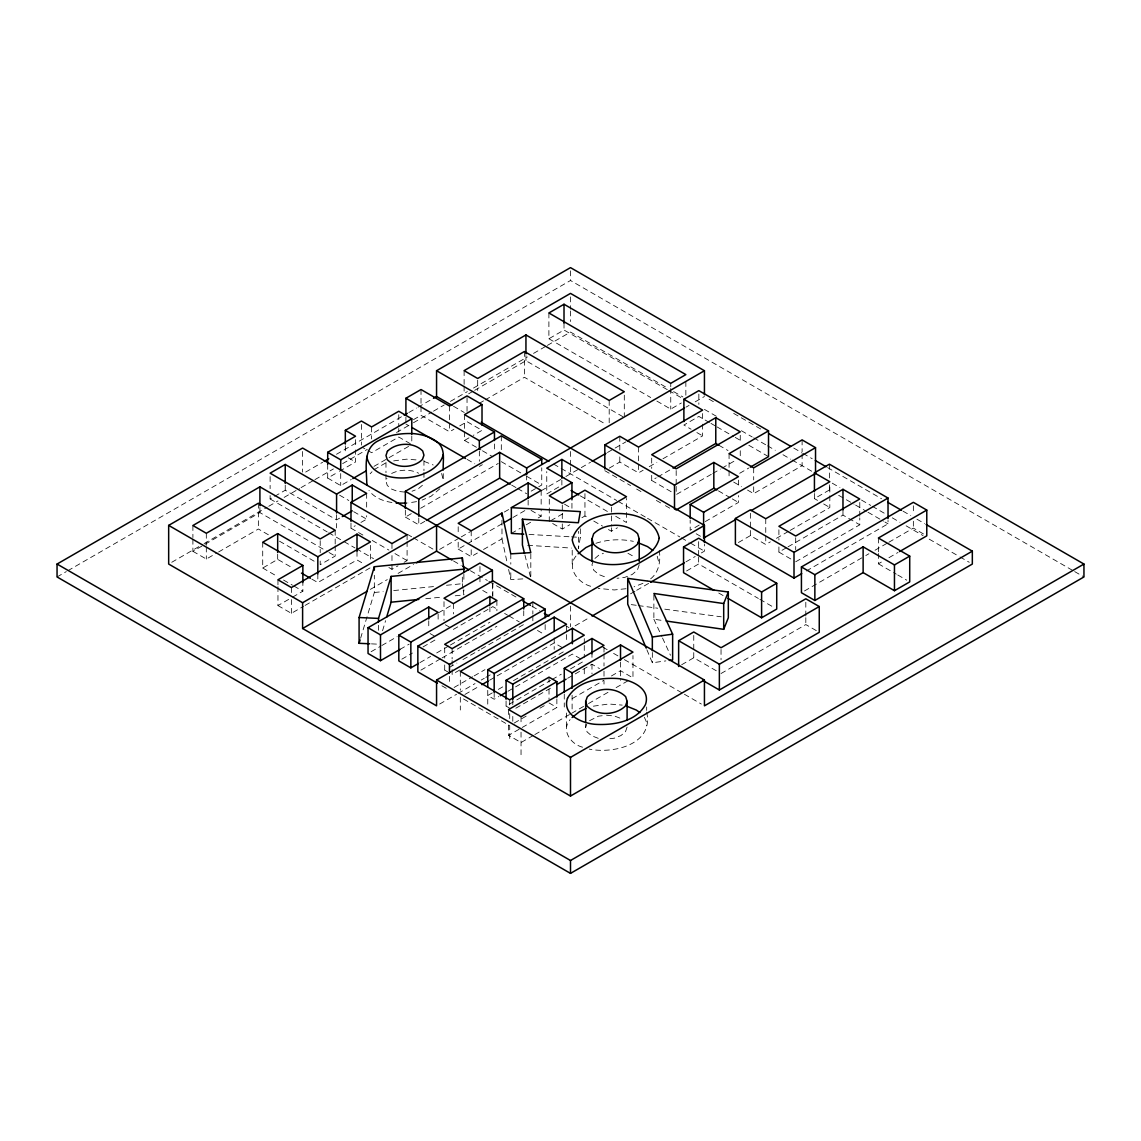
<?xml version="1.0" encoding="UTF-8"?>
<svg xmlns="http://www.w3.org/2000/svg" width="1141" height="1141" viewBox="0 0 1141 1141"><rect width="100%" height="100%" fill="white"/><g stroke="black" fill="none" stroke-linecap="round" stroke-linejoin="round"><path stroke-width="0.75" stroke-dasharray="5 3.75" d="M580.327 528.782L580.327 537.382L578.373 548.521L578.373 531.335M659.241 550.29C661.081 561.914 658.514 575.335 647.09 581.054M590.696 586.26C578.245 583.008 566.121 568.004 575.991 556.038M582.58 747.198C570.899 744.331 560.787 730.297 570.086 719.629M646.676 712.141C654.135 744.688 612.988 754.016 589.241 749.109M382.563 630.745L385.587 620.675M360.613 638.218L374.334 592.493L374.334 575.306M593.234 560.873L591.951 564.838L593.662 570.129L598.797 574.536L606.413 577.489M404.713 492.085L397.425 491.329L391.349 488.976L387.284 485.467L385.972 481.26L386.942 478.436M639.231 564.766L637.42 570.044L632.242 574.451L624.626 577.432L617.039 578.287M598.241 738.327L591.551 735.731L587.073 731.88L585.675 727.259L586.745 724.178M627.094 727.088L625.482 731.723L620.932 735.574L614.257 738.198L607.853 738.94M439.898 488.733L431.084 496.249L422.127 500.086M370.155 473.743L372.023 471.761M594.946 558.448L598.797 555.154L603.389 553.356M589.555 720.698L598.512 716.149L603.318 715.592M422.441 485.239L418.219 488.819L412.044 491.243M373.877 469.778L385.23 463.232M57.05 576.947L66.306 571.598M67.847 570.714L570.5 280.501L1073.153 570.714M305.688 472.06L322.632 462.276M336.481 454.275L402.687 416.066M408.849 412.5L416.536 408.064M418.077 407.166L431.94 399.165M270.117 495.522L270.117 498.959L273.141 497.205M274.653 496.335L285.236 490.231L336.581 519.882L340.845 517.415M548.892 312.976L548.892 338.749L564.011 330.02L667.357 389.694M413.456 419.674L421.015 415.31L449.554 431.783L453.933 429.258M171.749 562.285L202.542 544.499M204.082 543.615L267.208 507.175M268.748 506.276L277.976 500.942M284.138 497.39L299.527 488.505M301.067 487.606L313.39 480.504M314.93 479.619L333.4 468.951M342.642 463.617L367.274 449.397M396.526 432.496L411.93 423.611M413.47 422.726L431.94 412.058M433.48 411.174L444.248 404.955M450.41 401.39L467.354 391.62M473.501 388.054L527.399 356.948M533.546 353.396L545.869 346.279M547.409 345.395L570.5 332.06L667.499 388.054M192.9 539.265L192.9 551.303L203.554 545.141M205.08 544.257L259.906 512.609L327.496 551.631M468.637 393.816L473.158 391.192M474.67 390.322L525.944 360.727L624.298 417.506M327.695 464.316L327.695 478.065L337.95 472.146M339.419 471.304L355.536 461.991L355.536 449.968M192.9 551.303L206.321 559.047L217.047 552.872M218.573 551.987L258.365 529.01L268.934 535.1M479.191 403.386L483.713 400.776M485.225 399.906L524.418 377.286L606.113 424.452M327.695 478.065L340.703 485.581L351.3 479.477M373.977 466.369L387.583 458.511M389.095 457.641L411.787 444.548M459.752 425.893L467.04 421.685L482.015 430.328L473.273 435.377M464.53 431.84L464.53 440.426L471.818 436.219M262.715 542.246L262.715 568.018L277.677 559.375L292.552 567.961M350.986 523.049L350.986 528.197L355.265 525.73M360.955 522.435L366.66 519.155L366.66 515.718M479.348 466.441L482.372 464.687M335.183 545.755L335.183 556.066L320.207 564.709L320.207 559.546M405.34 510.212L405.34 517.087L411.445 513.564M420.573 508.287L498.275 463.431M277.962 586.674L277.962 605.571L291.14 597.97M292.609 597.114L302.864 591.195L302.864 582.609M311.878 579.129L317.826 582.552L357.005 559.946L362.981 563.383M405.34 517.087L418.776 524.831L424.88 521.309M277.962 605.571L291.383 613.33L303.549 606.313M305.075 605.429L370.44 567.69M388.896 567.533L391.976 569.316L398.024 565.822M404.071 562.328L407.095 560.588L407.095 541.69M656.874 401.09L670.751 409.106L681.334 403.001M531.178 491.129L537.226 487.635M538.723 486.765L541.747 485.011L541.747 467.824M370.354 589.384L387.284 579.614M398.066 573.395L413.47 564.495M439.642 549.391L459.652 537.839M461.192 536.94L470.434 531.606M504.293 512.052L508.915 509.385M541.248 490.73L564.339 477.394M565.879 476.496L579.742 468.509M581.282 467.61L590.51 462.276M607.454 452.506L613.601 448.941M615.142 448.056L625.924 441.838M685.969 407.166L689.05 405.397M695.211 401.832L704.439 396.498M458.197 542.217L458.197 549.092L465.799 544.699M467.325 543.815L502.297 523.633M512.937 517.486L525.102 510.455M609.323 468.095L619.805 462.048L638.546 472.873L643.125 470.235M458.197 549.092L471.204 556.608L477.366 553.043M483.513 549.491L501.983 538.837L501.983 519.925M511.353 533.418L520.296 528.254M526.258 524.817L530.722 522.236M538.181 517.943L541.162 516.217L541.162 509.342M550.789 520.667L562.87 513.692M649.229 466.712L656.859 462.305M662.964 458.782L702.628 435.876L702.628 423.853M549.277 499.202L549.277 521.551L562.285 529.053L569.844 524.703M581.924 517.714L584.948 515.974L587.886 517.672M651.696 475.312L651.696 480.461L656.275 477.822M657.801 476.938L671.536 469.022M371.11 651.711L380.31 646.405M381.836 645.506L397.168 636.664M438.572 612.76L452.364 604.801M400.106 649.343L409.148 644.123M608.453 529.538L611.391 531.235L617.438 527.755M711.271 474.342L676.185 494.609L676.185 486.009M712.797 473.458L720.427 469.065M721.953 468.181L735.688 460.251M401.846 659.17L412.429 653.051M423.011 646.947L438.13 638.218M453.376 629.404L492.841 606.627L498.731 610.036M739.696 473.287L748.796 468.024M419.974 662.593L430.613 656.446M436.689 652.937L448.855 645.92M450.367 645.036L489.903 622.216M420.886 670.138L440.64 658.728M442.166 657.858L496.891 626.266M444.705 664.961L444.705 670.124L447.743 668.369M449.269 667.485L456.871 663.092M462.946 659.584L479.676 649.928M481.188 649.058L523.748 624.484M699.233 525.074L690.177 530.308L690.177 519.996M705.266 521.594L738.441 502.439L738.441 495.565M747.54 490.074L753.688 493.639L802.109 465.685L802.109 453.662M459.737 670.009L452.121 674.402L452.121 669.239M454.089 687.481L472.616 676.784M474.157 675.9L484.968 669.653M439.642 704.054L456.571 694.27M458.111 693.386L475.041 683.602M481.202 680.05L484.283 678.282M485.824 677.383L490.445 674.716M575.121 625.839L588.97 617.837M630.545 593.833L635.166 591.166M636.707 590.282L649.015 583.165M685.969 561.828L695.211 556.494M701.358 552.943L704.439 551.16L704.439 544.3M464.943 694.455L478.792 686.468M489.56 680.25L554.198 642.925L563.44 648.259M686.568 570.971L698.649 563.982L758.351 598.455M738.384 542.531L750.364 535.614L765.754 544.499L770.332 541.861M814.432 493.468L814.432 498.617L829.407 489.974L832.488 491.757M492.284 692.887L487.749 695.511L494.181 699.233L498.774 696.566M498.346 689.392L502.896 686.768M513.493 680.649L564.995 650.912M507.987 691.261L572.383 654.078L581.311 659.227M776.436 538.338L788.631 531.292M790.157 530.408L829.821 507.503L829.821 485.167M506.076 700.945L506.076 706.094L550.547 680.421M552.073 679.537L561.272 674.217M570.486 668.911L584.278 660.939M778.904 546.938L778.904 552.087L786.534 547.694M788.06 546.81L842.971 515.104L859.772 524.789L859.772 517.914M515.832 708.219L552.387 687.11M567.605 678.325L573.695 674.802M575.221 673.917L591.979 664.247L599.496 668.597M514.249 723.023L526.343 716.035M539.95 708.176L545.997 704.696M795.691 561.786L859.772 524.789M508.586 725.02L508.586 735.332L520.653 728.372M522.164 727.502L556.865 707.463L556.865 698.877M572.112 698.663L603.874 680.321M611.433 675.957L620.519 670.708L632.97 677.897L632.97 655.562M806.345 570.985L888.026 523.819L888.026 520.382M533.303 735.446L521.038 742.52L508.586 735.332M534.844 734.562L570.101 714.195M571.641 713.31L586.973 704.453M588.499 703.569L608.438 692.074M616.097 687.638L629.903 679.679M804.491 590.952L864.293 556.423M865.819 555.539L868.886 553.77M875.019 550.233L887.284 543.145M888.825 542.26L913.356 528.098L923.796 534.131M681.662 664.747L693.757 657.772L718.003 671.764M878.37 553.499L878.37 563.811L882.906 561.187M888.967 557.692L898.038 552.444M721.041 673.518L805.817 624.569L819.252 632.328M642.911 583.365L634.096 586.802M391.634 473.472C399.978 469.293 410.232 469.079 418.633 473.23M595.902 543.301C607.911 539.265 620.975 538.852 633.355 541.333M593.377 706.179L608.766 703.997L622.216 705.109M416.551 501.641L407.808 502.981M626.01 588.713L614.329 589.954L598.169 588.385M646.876 649.742L652.338 662.778L665.873 660.896M393.674 460.893L406.61 459.167L418.048 460.037M374.334 592.493L383.134 591.623M393.702 590.553L434.179 586.517M446.502 585.276L462.333 583.693L462.333 576.818M425.764 598.725L441.353 597.171M455.216 595.787L462.148 595.089M508.601 569.43L510.797 579.628L524.133 578.815M371.467 643.866L378.527 644.194M529.039 534.43L569.716 536.769M571.484 536.869L580.327 537.382M527.655 545.298L571.384 548.079M606.527 715.222L614.528 716.035L621.217 718.616M631.244 604.616L636.55 605.329M638.304 605.571L657.715 608.21M664.775 609.166L721.255 616.825M653.879 595.174L653.879 619.235L662.607 620.504M391.948 502.482C383.29 501.199 374.219 497.79 368.971 490.43M424.167 461.392L433.181 464.986M627.935 553.285L635.066 557.264M1074.694 571.598L1083.95 576.947M709.06 399.165L715.222 402.73M733.692 413.399L762.944 430.285M793.737 448.056L801.438 452.506M802.979 453.391L812.221 458.725M827.61 467.61L881.494 498.717M903.044 511.168L910.746 515.618M916.908 519.169L924.609 523.605M673.646 391.62L682.889 396.954M704.439 409.391L716.762 416.508M741.393 430.728L752.176 436.946M753.716 437.83L766.025 444.947M767.565 445.831L775.267 450.281M782.968 454.731L790.656 459.167M792.196 460.051L812.549 471.718M832.231 483.171L839.933 487.606M861.484 500.058L870.711 505.392M872.252 506.276L886.115 514.277M892.276 517.829L899.964 522.278M906.125 525.83L923.069 535.614M929.216 539.165L958.469 556.052M960.009 556.951L969.251 562.285M668.897 390.579L681.234 397.71M838.664 495.322L844.839 498.888M846.38 499.772L854.096 504.222M855.636 505.121L866.433 511.353M867.973 512.238L883.405 521.152M884.945 522.036L888.026 523.819M709.46 422.541L698.848 416.408L683.887 425.051L691.089 429.216M710.971 423.411L715.507 426.035M717.033 426.905L733.692 436.532M735.203 437.402L742.777 441.781M748.838 445.275L768.521 456.642M548.892 338.749L650.698 397.524M814.432 498.617L817.512 500.4M823.674 503.951L829.821 507.503M696.866 432.553L702.628 435.876M718.844 445.247L728.015 450.538M878.37 563.811L896.284 574.137M897.782 575.007L906.724 580.17M733.692 482.087L741.379 486.522M718.445 490.887L730.753 497.989M732.294 498.888L738.441 502.439M778.904 552.087L791.112 559.147M651.696 480.461L671.593 491.956M604.83 470.691L630.588 485.567M636.649 489.061L642.697 492.555M656.332 500.428L663.905 504.793M665.417 505.677L669.967 508.301M696.153 533.746L700.617 536.341M453.49 406.282L464.273 412.5M553.57 464.059L616.682 500.5M618.222 501.384L645.934 517.386M647.475 518.285L679.808 536.94M681.348 537.839L689.05 542.275M690.59 543.173L704.439 551.16M759.877 599.339L773.655 607.297M580.327 495.864L608.039 511.853M615.726 516.303L626.495 522.521L626.495 498.46M464.53 440.426L480.989 449.939M482.486 450.795L492.969 456.856M501.313 461.677L525.274 475.512M526.771 476.368L541.747 485.011M718.744 593.035L724.877 596.572M564.524 504.179L571.941 508.458L571.941 499.872M593.762 521.066L602.576 526.144M405.911 424.038L408.963 425.793M467.111 459.367L474.77 463.788M511.639 485.082L516.146 487.678M517.643 488.548L526.643 493.739M531.036 510.369L541.162 516.217M410.332 443.721L398.765 437.032L371.624 452.706L362.867 447.657M348.247 457.783L355.536 461.991M339.562 495.165L348.804 500.5M407.308 534.273L411.93 536.94M413.47 537.839L433.48 549.391M453.49 560.944L461.192 565.394M470.434 570.728L487.364 580.498M488.904 581.382L518.157 598.283M532.006 606.27L539.707 610.72M565.879 625.839L568.96 627.607M602.833 647.161L607.454 649.828M613.601 653.394L618.222 656.046M624.384 659.612L682.889 693.386M684.429 694.27L701.358 704.054M353.681 511.667L366.66 519.155M482.729 590.453L489.646 594.447M537.468 630.46L543.615 634.011M504.607 613.43L507.56 615.127M509.029 615.983L519.34 621.931M350.986 528.197L364.635 536.07M372.223 540.449L388.896 550.076M394.957 553.585L407.095 560.588M270.117 498.959L327.196 531.906M328.736 532.804L342.628 540.82M344.168 541.704L354.965 547.937M356.505 548.821L373.478 558.619M329.036 552.515L335.183 556.066M445.347 624.769L450.709 627.864M279.488 541.191L315.686 562.099M430.1 633.569L435.448 636.664M549.021 702.942L556.865 707.463M444.705 670.124L447.671 671.835M506.076 706.094L511.439 709.189M262.715 568.018L277.577 576.604M283.524 580.042L292.453 585.19M293.936 586.046L302.864 591.195M441.938 685.798L446.459 688.408M653.879 619.235L661.809 636.464M662.536 638.033L670.466 655.248M657.216 556.237L659.241 564.039M644.365 717.275L646.234 721.469L646.676 725.89M441.624 473.458L443.264 480.332L443.264 471.732M524.931 554.997L530.807 578.416L530.807 552.629M501.983 538.837L507.132 562.627M462.333 583.693L462.989 588.499M463.217 590.111L463.874 594.917L463.874 589.769M913.356 505.763L913.356 514.349M913.356 521.223L913.356 528.098M878.37 538.024L878.37 551.773M859.772 502.454L859.772 516.203M842.971 509.941L842.971 515.104M829.407 464.202L829.407 477.951M829.407 484.825L829.407 489.974M805.817 602.234L805.817 615.983M805.817 617.695L805.817 624.569M802.109 439.913L802.109 451.936M795.691 537.725L795.691 549.762M778.904 529.752L778.904 540.064M765.754 518.727L765.754 534.188M765.754 535.913L765.754 544.499M753.688 467.853L753.688 479.89M753.688 486.765L753.688 493.639M750.364 513.279L750.364 528.739M750.364 530.465L750.364 535.614M740.267 435.263L740.267 443.863M740.267 450.738L740.267 457.612M738.441 480.104L738.441 488.69M729.07 453.647L729.07 469.108M729.07 470.819L729.07 477.694M721.041 649.457L721.041 659.769M702.628 413.541L702.628 422.127M698.848 394.073L698.848 404.385M698.649 541.647L698.649 555.396M698.649 557.122L698.649 563.982M693.757 635.423L693.757 650.898M693.757 652.609L693.757 657.772M685.855 381.479L685.855 396.94M676.185 470.548L676.185 484.297M670.751 383.333L670.751 386.77M670.751 388.482L670.751 409.106M652.338 652.467L652.338 662.778M651.696 458.126L651.696 468.438M646.676 706.978L646.676 710.415M638.546 447.101L638.546 472.873M624.298 395.171L624.298 415.78M620.519 662.122L620.519 680.378M619.805 436.276L619.805 450.025M619.805 456.899L619.805 462.048M611.391 507.175L611.391 526.087M611.391 527.798L611.391 531.235M609.194 400.448L609.194 422.798M604.003 647.147L604.003 652.295M604.003 654.021L604.003 666.044M604.003 671.193L604.003 679.252M604.003 680.863L604.003 684.087M591.979 653.936L591.979 657.373M591.979 664.247L591.979 673.917M585.675 723.822L585.675 727.259M584.948 493.639L584.948 515.974M584.278 638.603L584.278 643.752M584.278 645.478L584.278 657.501M584.278 668.997L584.278 673.832M572.212 550.176L572.212 565.651M572.112 695.226L572.112 711.556M570.5 270.845L570.5 280.501M570.5 296.917L570.5 309.211M570.5 310.965L570.5 321.52M570.5 451.494L570.5 465.243M570.5 466.954L570.5 473.829M570.5 606.156L570.5 626.78M566.506 625.981L566.506 632.856M566.506 634.567L566.506 641.442M566.378 712.997L566.378 728.471M564.267 694.142L564.267 707.021M564.011 323.16L564.011 330.02M562.285 504.992L562.285 511.867M562.285 513.593L562.285 522.179M562.285 523.904L562.285 529.053M561.871 480.047L561.871 485.196L546.753 493.925L546.753 471.575M554.198 637.776L554.198 649.372M549.021 677.169L549.021 682.318M549.021 689.193L549.021 699.504M545.156 624.598L545.156 633.184M541.162 490.445L541.162 507.617M532.847 602.02L532.847 614.043M532.847 615.769L532.847 622.644M528.14 500.115L528.14 506.989M526.643 476.553L526.643 479.99M525.944 355.564L525.944 360.727M524.418 351.499L524.418 377.286M523.748 610.735L523.748 617.609M521.038 716.748L521.038 725.334M521.038 732.208L521.038 755.413M512.794 699.661L512.794 704.81M512.794 716.42L512.794 721.255M510.797 553.841L510.797 564.153M510.797 572.753L510.797 579.628M509.713 699.861L509.713 706.735M509.713 713.61L509.713 718.773M509.713 738.527L509.713 725.647L460.322 697.122L460.322 710.016M508.586 709.559L508.586 718.145M501.313 435.891L501.313 451.365M496.891 600.48L496.891 610.792M494.467 443.963L494.467 452.563M494.181 692.359L494.181 699.233M492.841 582.566L492.841 596.315M492.413 584.021L492.413 596.044M489.903 606.755L489.903 615.341M487.749 690.362L487.749 706.792M479.962 566.521L479.962 575.107M479.962 576.833L479.962 585.419M479.348 450.966L479.348 461.278M477.68 380.195L477.68 390.507M471.204 530.822L471.204 541.134M471.204 549.734L471.204 556.608M467.04 397.624L467.04 411.373M464.53 414.654L464.53 430.114M464.116 370.64L464.116 384.389M464.116 386.114L464.116 392.989M463.874 574.294L463.874 582.894M460.322 671.35L460.322 690.248M458.197 526.743L458.197 535.343M453.376 603.632L453.376 613.944M452.121 648.63L452.121 658.928M452.121 660.653L452.121 667.528M449.554 406.011L449.554 421.471M449.554 423.197L449.554 431.783M449.468 676.399L449.468 684.999M444.705 647.774L444.705 658.086M444.006 601.664L444.006 620.561M438.13 614.158L438.13 622.744M428.759 620.775L428.759 629.361M423.953 460.351L423.953 470.663M423.953 472.388L423.953 477.537M421.015 389.537L421.015 404.998M421.015 406.709L421.015 415.31M418.776 517.957L418.776 524.831M411.787 435.962L411.787 442.836M407.095 534.815L407.095 539.964M405.911 417.164L405.911 422.313M398.765 414.696L398.765 426.72M398.765 428.445L398.765 431.883M391.976 543.53L391.976 548.693M391.976 555.567L391.976 569.316M385.972 462.362L385.972 472.674M385.972 474.385L385.972 481.26M378.527 625.282L378.527 630.445M371.624 426.934L371.624 438.957M370.44 545.355L370.44 560.816M366.66 493.368L366.66 508.843M361.412 424.466L361.412 445.09M357.005 551.345L357.005 559.946M355.536 439.656L355.536 448.242M345.324 445.789L345.324 454.375M340.703 473.558L340.703 485.581M336.581 514.719L336.581 527.926M335.183 530.28L335.183 544.029M320.207 540.649L320.207 552.672M317.826 573.966L317.826 582.552M302.607 451.494L302.607 472.117M291.383 587.558L291.383 592.707M291.383 599.581L291.383 613.33M285.236 485.082L285.236 490.231M277.962 579.799L277.962 584.962M277.677 554.226L277.677 559.375M270.117 476.61L270.117 488.648M259.906 507.445L259.906 512.609M258.365 503.224L258.365 529.01M206.321 533.275L206.321 545.298M206.321 547.024L206.321 559.047M192.9 525.516L192.9 537.554"/><path stroke-width="1.5" d="M367.017 484.968L366.732 482.187C366.489 467.753 362.638 447.843 379.04 440.412C389.566 434.593 401.96 433.067 413.812 433.637C422.37 434.536 431.113 436.86 437.802 442.523C445.917 449.383 442.665 460.85 443.264 470.021M378.527 621.845L378.527 618.408L391.121 576.405L463.874 569.145L462.333 557.92L374.334 566.72L359.087 617.523L359.087 643.31L369.698 643.781M386.585 617.31L391.121 602.191L391.121 576.405M359.087 643.31L360.1 639.916M591.951 561.401L591.951 539.065L593.662 533.774C604.972 522.549 626.309 522.378 637.619 533.688L639.231 538.98L639.231 561.329M639.231 538.98L637.42 544.271C626.124 555.482 604.944 555.638 593.662 544.357L591.951 539.065M585.675 722.096L585.675 701.473L587.287 696.851C597.199 687.082 615.798 686.754 625.696 696.695L627.094 701.316L627.094 720.228M627.094 701.316L625.482 705.937C615.57 715.721 596.971 716.049 587.073 706.108L585.675 701.473M443.264 454.56C435.99 483.128 372.508 487.663 366.732 456.414M666.102 621.004L723.694 629.333L723.694 603.56L728.315 592.008L627.721 578.359L627.721 604.131L646.191 648.117M723.694 629.333L728.315 617.78L728.315 592.008M578.116 553.784L585.932 547.552L592.807 544.271M572.083 717.532L579.528 711.67L586.132 708.475M57.05 564.053L570.5 267.622L1083.95 564.053L1083.95 576.947L570.5 873.378L57.05 576.947L57.05 564.053L570.5 860.499L1083.95 564.053M168.668 525.388L302.607 448.056L704.439 680.05L704.439 705.837L972.332 551.16L972.332 564.053L570.5 796.047L168.668 564.053L168.668 525.388L302.607 602.719L704.439 370.725L704.439 394.786M451.95 405.397L436.561 396.498L436.561 370.725L570.5 293.394L704.439 370.725M350.986 502.425L366.66 493.368L352.241 485.053L336.581 494.096L285.236 464.458L270.117 473.173L391.976 543.53L407.095 534.815L350.986 502.425L350.986 521.323M345.324 444.063L345.324 430.328L361.412 421.029L371.624 426.934L398.765 411.259L411.787 418.776L411.787 434.236M564.011 304.248L548.892 312.976L670.751 383.333L685.855 374.605L564.011 304.248L564.011 323.16M405.911 415.438L405.911 398.252L421.015 389.537L449.554 406.011L467.04 395.913L482.015 404.556L482.015 425.179M259.906 486.836L192.9 525.516L206.321 533.275L258.365 503.224L320.207 538.923L335.183 530.28L259.906 486.836L259.906 505.734M525.944 334.941L464.116 370.64L477.68 378.484L524.418 351.499L609.194 400.448L624.298 391.734L525.944 334.941L525.944 353.853M327.695 464.316L327.695 452.292L355.536 436.219L345.324 430.328M324.172 461.392L328.779 458.725M404.228 415.167L407.308 413.399M433.48 398.28L436.561 396.498M327.695 452.292L340.703 459.809L411.787 418.776M352.811 478.592L366.418 470.734M482.015 404.556L464.53 414.654L494.467 431.94L494.467 440.526M302.864 565.423L277.962 579.799L291.383 587.558L370.44 541.918L357.005 534.159L317.826 556.779L277.677 533.603L262.715 542.246L302.864 565.423L302.864 582.609M342.271 516.588L352.241 510.826M405.911 398.252L479.348 440.654L494.467 431.94M405.34 508.487L405.34 491.3L501.313 435.891L541.747 459.238L541.747 464.387M405.34 491.3L418.776 499.059L499.644 452.378L526.643 467.967L541.747 459.238M426.406 520.439L499.644 478.15L510.141 484.212M571.941 482.686L549.277 495.765L562.285 503.281L584.948 490.202L611.391 505.463L626.495 496.734L561.871 459.424L546.753 468.138L571.941 482.686L571.941 499.872M511.353 507.645L541.162 490.445L528.14 482.928L458.197 523.305L471.204 530.822L501.983 513.051L510.797 553.841L530.807 552.629L522.407 519.198L578.373 522.749L580.327 511.596L511.353 507.645L511.353 533.418L523.733 534.131M604.83 468.98L604.83 444.919L619.805 436.276L638.546 447.101L702.628 410.104L683.887 399.279L683.887 421.614M683.887 399.279L698.848 390.636L768.521 430.856L768.521 456.642L750.322 467.154M302.607 602.719L302.607 628.491L367.274 591.166M416.536 562.727L436.561 551.16L451.95 560.06M592.051 461.392L605.914 453.391M627.464 440.954L684.429 408.064M503.823 522.749L511.425 518.356M715.778 417.692L651.696 454.689L676.185 468.823L740.267 431.826L715.778 417.692L715.778 443.478L673.062 468.138M400.106 649.343L380.495 660.668L368.044 653.479L368.044 627.707L479.962 563.084L492.413 570.272L492.413 580.584M368.044 627.707L380.495 634.895L428.759 607.026L438.13 612.432L398.822 635.138L398.822 660.91L410.846 667.856L418.447 663.463M492.413 570.272L444.006 598.226L453.376 603.632L492.841 580.855L523.748 598.711L523.748 609.023M604.83 444.919L674.502 485.139L713.824 462.447L738.441 476.667L690.177 504.522L690.177 518.271M768.521 430.856L729.07 453.647L753.688 467.853L802.109 439.913L815.53 447.657L815.53 473.444L751.135 510.612M398.822 635.138L410.846 642.083L489.903 596.443L496.891 600.48L417.848 646.12L417.848 671.892L437.417 683.202M676.028 510.041L713.824 488.22L716.905 490.002M523.748 598.711L444.705 644.337L452.121 648.63L532.847 602.02L545.156 609.123L545.156 617.723M690.177 504.522L703.612 512.28L815.53 447.657M417.848 646.12L449.468 664.376L545.156 609.123M302.607 628.491L436.561 705.837L436.561 680.05L704.439 525.388L704.439 542.574M487.749 686.925L487.749 669.738L566.506 624.255L554.198 617.153L460.322 671.35L509.713 699.861L549.021 677.169L556.865 681.69L556.865 697.151M714.152 590.382L683.545 572.711L683.545 546.938L698.649 538.21L776.721 583.279L776.721 609.066L761.603 617.78L727.929 598.34M801.724 573.652L794.008 578.102L735.389 544.257L735.389 518.485L750.364 509.842L765.754 518.727L829.821 481.73L814.432 472.845L814.432 491.742M814.432 472.845L829.407 464.202L888.026 498.046L888.026 518.67M735.802 519.469L703.612 538.053L703.612 512.28M592.051 616.054L627.464 595.616M650.555 582.281L684.429 562.727M487.749 669.738L494.181 673.447L572.383 628.292L584.278 635.166L506.076 680.321L506.076 699.219M481.873 684.686L488.02 681.134M842.971 489.318L778.904 526.315L795.691 536.013L859.772 499.016L842.971 489.318L842.971 509.941M506.076 680.321L512.794 684.186L591.979 638.475L604.003 645.421L564.267 668.355L564.267 692.416M500.314 695.682L506.447 692.145M556.865 681.69L508.586 709.559L521.038 716.748L632.97 652.124L620.519 644.936L572.112 672.89L564.267 668.355M556.951 684.472L566.093 679.195M735.389 518.485L794.008 552.33L888.026 498.046M926.777 510.084L878.37 538.024L909.719 556.123L909.719 581.896L894.458 590.696L863.124 572.611L814.859 600.48L801.424 592.721L801.424 566.949L913.356 502.325L926.777 510.084L926.777 535.856L899.55 551.574M683.545 546.938L761.603 592.008L776.721 583.279M678.638 666.487L678.638 640.714L693.757 631.986L721.041 647.746L805.817 598.797L819.252 606.541L819.252 632.328L719.358 689.991L702.77 680.421M801.424 566.949L814.859 574.693L863.124 546.824L894.458 564.923L909.719 556.123M678.638 640.714L719.358 664.219L819.252 606.541M436.561 680.05L570.5 757.382L704.439 680.05M627.721 578.359L652.338 636.992L672.634 634.168L672.634 659.954L669.254 660.425M391.121 602.191L418.833 599.424M406.324 503.11L396.184 503.11M359.087 617.523L378.527 618.408M723.694 603.56L653.879 593.463L672.634 634.168M637.862 542.631L647.489 546.582L652.823 550.39M627.008 706.293L636.321 710.059L639.873 712.583M769.105 433.837L790.656 446.274M815.287 460.508L826.07 466.726M887.655 502.282L901.504 510.284M926.15 524.503L972.332 551.16M715.778 443.478L718.844 445.247M436.561 370.725L704.439 525.388M481.202 422.284L548.949 461.392M571.099 490.53L578.787 494.966M412.029 427.561L465.585 458.482M462.733 566.278L468.894 569.83M522.778 600.95L530.465 605.386M544.328 613.387L548.949 616.054M301.466 573.11L310.395 578.259M524.503 553.328L522.407 544.97L522.407 519.198M894.458 564.923L894.458 590.696M863.124 546.824L863.124 572.611M814.859 574.693L814.859 600.48M794.008 552.33L794.008 578.102M761.603 592.008L761.603 617.78M719.358 664.219L719.358 689.991M713.824 462.447L713.824 488.22M674.502 485.139L674.502 509.2M652.338 636.992L652.338 650.741M620.519 644.936L620.519 660.397M591.979 638.475L591.979 653.936M572.383 628.292L572.383 643.766M572.112 672.89L572.112 688.351M570.5 757.382L570.5 796.047M570.5 860.499L570.5 873.378M561.871 459.424L561.871 478.321M554.198 617.153L554.198 630.902M528.14 482.928L528.14 498.389M526.643 467.967L526.643 474.841M512.794 684.186L512.794 699.661M501.983 513.051L501.983 516.488M499.644 452.378L499.644 478.15M494.181 673.447L494.181 692.359M489.903 596.443L489.903 605.03M479.348 440.654L479.348 449.254M463.874 569.145L463.874 572.582M462.333 557.92L462.333 561.358M449.468 664.376L449.468 672.962M436.561 525.388L436.561 551.16M428.759 607.026L428.759 619.05M418.776 499.059L418.776 516.245M410.846 642.083L410.846 667.856M380.495 634.895L380.495 660.668M374.334 566.72L374.334 570.158M357.005 534.159L357.005 551.345M352.241 485.053L352.241 502.24M340.703 459.809L340.703 470.121M336.581 494.096L336.581 513.008M317.826 556.779L317.826 573.966M285.236 464.458L285.236 483.356M277.677 533.603L277.677 552.501M659.241 538.252C651.383 571.156 579.129 574.964 572.212 539.864C580.099 506.946 652.381 503.195 659.241 538.252M567.505 698.263C561.7 715.022 583.165 723.879 596.543 724.392C614.186 725.234 636.236 721.497 645.449 704.582C651.283 687.895 629.718 679.038 616.411 678.467C598.768 677.554 576.733 681.377 567.505 698.263M387.412 451.251L385.972 455.487L387.284 459.695C396.369 468.794 413.384 468.438 422.441 459.466L423.953 455.202L422.698 450.966C413.584 441.809 396.498 442.294 387.412 451.251"/></g></svg>
